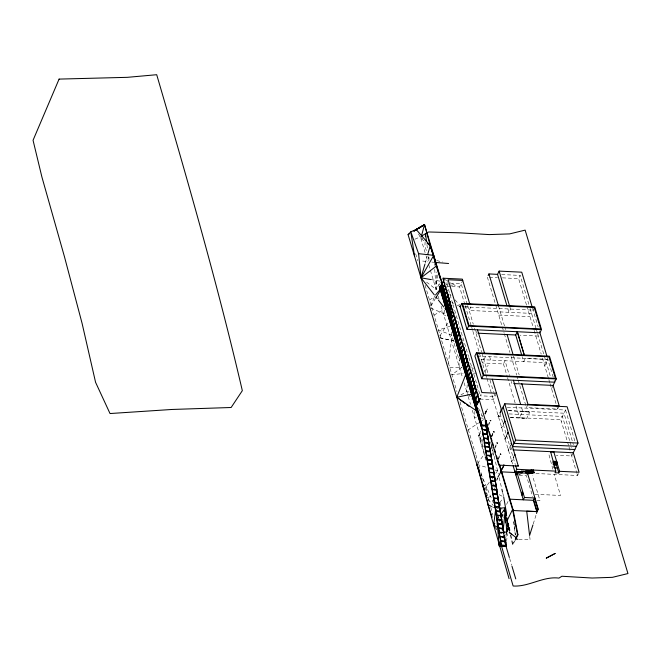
<?xml version="1.0" encoding="UTF-8"?>
<svg xmlns="http://www.w3.org/2000/svg" width="661" height="661" viewBox="0 0 661 661"><rect width="100%" height="100%" fill="white"/><g stroke="black" fill="none" stroke-linecap="round" stroke-linejoin="round"><path stroke-width="0.5" stroke-dasharray="3.31 2.48" d="M451.48 332.351L451.413 340.531L448.356 363.426M426.576 282.115L436.128 289.46L436.467 272.026M501.055 409.96L498.08 416.719L501.559 410.084M504.467 421.206L501.468 427.94L504.913 421.338M501.757 427.882L501.311 427.684M507.384 433.368L504.83 439.168L508.276 432.649M505.12 439.119L508.276 432.575M511.217 444.514L508.169 450.315L510.267 445.431M508.458 450.257L508.012 450.058M514.498 454.727L511.507 461.452L514.051 456.776M511.796 461.403L511.341 461.196M459.395 357.832L459.056 366.07L461.874 366.574M425.114 241.744L424.907 245.776L426.973 252.651M467.211 384.644L466.707 391.609L467.864 393.287M491.115 448.753L491.346 445.679M428.774 260.872L429.262 255.799M474.978 411.134L474.35 417.141L476.333 417.388M506.516 541.557L507.532 533.658M481.993 442.68L482.538 438.648M444.547 310.05L443.771 315L445.729 315.504M437.838 274.968L436.376 284.081L439.342 284.288M505.599 538.228L506.095 536.319M425.205 263.194L427.163 256.369M533.22 523.999L536.542 513.481M502.434 516.274L503.112 514.374M430.716 305.836L434.946 295.674M452.686 303.597L446.522 282.999L447.72 280.553M464.906 304.68L459.585 286.907L462.741 280.438M475.945 333.103L476.738 331.467M526.478 304.911L518.604 278.62L520.182 275.389L529.8 307.53M485.513 356.486L482.356 362.955L503.451 363.955L505.029 360.724L509.466 375.555M484.967 371.68L488.124 365.211M493.767 392.634L494.924 396.501L480.291 395.807L481.886 392.543M534.311 307.695L531.535 313.397L469.161 310.43L470.723 307.092L465.228 306.828M485.124 413.092L486.479 410.225M484.86 413.803L486.199 411.051M484.984 413.836L486.322 411.084M485.124 414.034L486.868 410.233M485.124 414.125L486.926 410.431M496.51 393.237L493.354 399.707L478.729 399.013M485.967 460.205L478.589 435.541L480.729 431.146M485.835 458.271L479.043 435.566L480.762 432.054M479.762 439.466L481.91 435.07M488.504 424.296L489.396 422.371M488.504 425.32L489.851 422.486M501.592 410.258L498.444 416.711L501.145 416.843L497.898 416.438M538.318 336.061L519.819 335.185M491.42 436.351L493.205 432.691M491.412 436.442L493.205 432.781M491.42 437.475L494.106 431.972M494.75 447.588L496.097 444.746M494.758 448.612L497.436 443.118M498.088 458.726L499.873 454.966M498.088 459.759L500.774 454.256M544.738 365.905L547.886 359.444L478.754 356.163M522.694 411.241L529.767 412.067L526.61 418.537L519.538 417.711L522.694 411.241L520.959 405.424M559.214 405.846L557.653 409.043L526.412 407.564L527.585 405.16M510.887 449.777L512.068 447.365M496.684 479.679L497.543 477.911M496.692 480.613L497.973 477.986M551.547 388.643L552.712 386.247M518.827 474.813L519.149 474.16M520.529 474.226L518.984 474.491M506.574 504.417L508.292 500.906M507.251 407.242L565.535 410.01L560.825 419.661L568.757 446.167M515.406 539.971L512.572 544.829L514.812 540.235M573.269 452.744L571.691 455.974L556.289 455.247M535.897 473.499L577.524 475.474L578.714 473.045M428.774 264.904L436.128 289.46L440.441 282.14M430.989 305.96L435.145 299.053M439.945 335.838L448.422 322.147M499.741 502.748L502.583 498.634M489.272 482.332L486.306 486.438L486.703 494.106M495.791 473.284L497.576 470.822L494.924 469.954M477.465 463.559L484.753 453.694M504.673 438.912L505.128 439.028M461.742 367.384L451.901 374.795L463.13 373.457M429.559 300.144L435.244 295.93M467.649 430.261L478.564 422.966M481.927 420.726L483.604 419.603M460.907 394.906L466.707 391.609L469.748 392.056M434.021 315.074L444.018 309.612M414.885 239.208L420.247 236.886L423.296 239.348M487.843 497.559L491.619 496.039M449.951 326.27L438.491 330.004L451.67 335.152L459.312 360.691M496.742 508.416L498.691 508.259M473.251 373.176L476.292 373.085M449.885 367.442L462.262 367.64M547.886 359.444L525.255 358.402L523.677 361.633L522.207 356.7M501.666 274.538L520.166 275.422M489.388 277.232L497.444 277.612M502.484 277.851L518.604 278.62M446.522 282.999L449.447 283.139M450.422 283.189L461.155 283.693L467.443 304.704M447.885 286.345L450.81 286.486M451.785 286.535L459.585 286.907M464.344 306.869L533.13 310.133M498.741 315.107L529.973 316.594M481.018 359.609L546.308 362.682M508.392 410.564L563.973 413.216L573.368 444.613M509.061 413.91L562.404 416.438L569.741 440.97M510.342 417.281L560.825 419.677L561.387 421.528M519.191 475.16L526.354 475.499L532.716 496.766M535.013 494.254L560.561 495.461L554.24 474.367M536.872 500.46L539.971 500.608L532.543 475.796M518.868 539.302L530.105 539.839L529.692 536.352M508.375 410.638L529.767 412.067M510.309 417.455L526.61 418.537M478.589 435.541L479.043 435.566M446.258 284.767L448.232 284.908M449.216 284.974L455.14 285.387L450.05 282.478M422.668 261.054L427.717 261.616M431.757 262.062L433.773 262.285M481.307 417.992L483.298 418.239M430.964 279.578L439.929 281.148M454.281 341.15L440.813 338.002M439.896 337.771L453.983 341.002M436.673 260.525L442.63 262.012M476.854 464.377L487.215 467.6M494.75 469.946L497.576 470.822M430.889 308.092L445.952 314.578M492.338 506.863L494.048 507.681M451.843 302.498L453.636 303.366M457.214 305.109L459.007 305.977M499.121 494.684L502.798 496.527M471.657 367.549L473.416 368.532M444.96 279.578L446.654 280.545M481.208 415.447L482.836 416.661M418.504 233.944L420.834 238.39L423.974 240.802M481.208 414.331L482.563 415.711M449.67 293.914L451.009 295.393M455.016 299.854L461.031 306.539M488.165 499.452L493.23 505.483M468.442 394.13L471.929 399.17M478.316 408.399L481.803 413.439M480.795 473.573L493.395 502.98M495.676 527.685L496.312 529.593M497.865 515.208L498.758 518.084M499.063 519.042L499.964 521.926M497.27 513.382L498.179 516.307M498.485 517.282L499.385 520.215M565.535 410.01L575.235 442.383M532.535 308.216L538.145 326.889M539.318 330.83L539.913 332.805M547.3 357.477L553.811 379.224M554.1 380.207L554.695 382.19M530.089 308.497L536.253 329.161M536.567 330.12L537.434 333.103M537.74 334.069L543.945 354.792M544.243 355.775L550.439 376.547M570.038 441.945L571.798 447.836M526.767 305.886L533.815 329.418M534.113 330.401L541.194 354.073M542.375 358.014L548.589 378.761M548.878 379.745L549.77 382.711M550.068 383.702L556.777 406.127M557.066 407.102L557.653 409.043M569.047 447.15L570.807 453.033M571.104 454.016L576.648 472.549M576.946 473.524L577.524 475.474M509.912 307.142L510.499 309.084L508.92 312.322L507.458 307.456M498.551 306.068L505.607 329.649M513.556 356.205L519.149 374.878M487.372 277.133L501.98 325.931M502.269 326.914L504.037 332.814M504.335 333.797L509.928 352.487M511.102 356.419L516.695 375.101M516.993 376.084L517.877 379.042M518.174 380.025L526.412 407.564M511.242 381.488L511.837 383.463M503.451 363.955L507.251 376.663M507.549 377.638L515.737 405.011M516.026 405.986L519.538 417.711M489.652 356.684L490.66 360.071M467.732 305.663L473.284 324.229M474.466 328.17L481.555 351.85M481.852 352.842L487.975 373.308M489.999 380.067L493.478 391.667M500.022 413.48L515.283 464.452M465.204 305.671L471.417 326.41M471.706 327.402L472.598 330.36M472.896 331.351L485.546 373.614M485.835 374.58L486.703 377.481M486.992 378.447L512.614 464.047M452.983 304.581L468.542 356.568M468.839 357.551L476.771 384.033M477.06 385.016L480.291 395.807M428.146 256.575L428.733 258.542L428.477 256.551M420.834 238.39L425.833 255.088M426.13 256.063L427.89 261.963M438.185 296.335L439.069 299.284M441.127 306.159L462.584 377.861M464.055 382.769L467.881 395.534M468.17 396.517L470.525 404.375M472.293 410.266L484.05 449.554M491.991 476.077L493.164 480.002M499.931 502.591L501.988 509.474M502.583 514.134L503.145 516.026M492.767 482.918L493.66 485.885M494.246 487.793L495.114 490.693M502.343 514.845L503.211 517.745M509.648 558.454L511.688 565.271M415.678 253.791L417.735 260.665M425.089 285.213L456.933 391.585M459.998 401.855L475.614 454M495.767 527.552L496.353 529.527M475.912 454.991L479.539 467.649M480.944 472.516L483.736 482.249M485.133 487.116L489.727 503.542M490.793 507.392L492.131 512.201M492.395 513.167L492.932 515.093M553.191 465.906L553.711 467.848M549.01 454.9L552.935 469.5M491.429 444.655L493.246 452.405M494.155 456.28L498.254 473.73M499.162 477.606L501.666 488.272M502.806 493.114L503.715 496.989M510.862 535.146L513.027 544.854M510.408 535.121L512.572 544.829M490.652 441.912L492.734 451.992M426.932 244.62L427.576 249.594M513.746 521.744L515.316 535.063M513.82 521.752L514.167 524.817M514.291 525.842L515.332 535.063M434.302 263.375L434.442 265.383M434.723 269.399L436.128 289.46"/><path stroke-width="0.99" d="M505.442 522.942L505.516 507.714L503.715 496.989M505.277 518.893L505.516 507.714L499.666 508.185M480.77 421.024L440.317 285.891L439.615 287.328L481.117 426.37L481.819 424.932L479.159 415.042L440.614 285.808L442.573 290.956M442.035 288.46C442.432 289.733 445.919 281.76 444.721 282.966M443.068 291.898C443.357 293.104 446.968 285.205 445.745 286.403M443.688 279.529C446.043 278.174 436.037 294.252 443.366 281.388M446.563 292.063L444.77 295.847L444.283 295.508M445.34 299.516C445.745 300.78 449.224 292.806 448.026 294.013M446.481 303.316C446.877 304.589 450.364 296.615 449.166 297.822M446.886 290.204C448.563 289.7 443.746 294.062 444.2 295.707M447.621 307.125C448.018 308.398 451.504 300.425 450.306 301.623M451.116 307.291L449.323 311.075L448.844 310.736M449.901 314.735C450.298 316.008 453.777 308.034 452.587 309.241M451.042 318.544C451.438 319.817 454.917 311.843 453.727 313.041M451.446 305.432C453.049 304.845 448.365 309.373 448.761 310.934M452.182 322.353C452.578 323.626 456.057 315.652 454.867 316.85M455.677 322.518L453.884 326.303L453.405 325.964M454.462 329.963C454.859 331.235 458.337 323.262 457.139 324.468M455.603 333.772C455.999 335.044 459.478 327.071 458.28 328.269M455.999 320.659C457.676 320.155 452.868 324.51 453.322 326.162M459.544 333.02L457.305 337.721L456.817 337.383M457.875 341.382C458.28 342.654 461.758 334.681 460.56 335.887M459.015 345.191C459.412 346.463 462.898 338.49 461.7 339.688M459.42 332.078C461.097 331.574 456.28 335.928 456.734 337.581M460.155 349C460.552 350.264 464.039 342.299 462.84 343.497M464.096 348.248L461.857 352.949L461.378 352.61M462.436 356.61C462.832 357.882 466.311 349.909 465.121 351.107M463.576 360.419C463.972 361.691 467.451 353.718 466.261 354.916M463.981 347.306C465.65 346.802 460.841 351.156 461.295 352.8M464.716 364.228C465.113 365.492 468.591 357.518 467.401 358.725M465.856 368.028C466.253 369.301 469.731 361.327 468.533 362.534M466.997 371.837C467.393 373.11 470.872 365.136 469.674 366.334M468.137 375.646C468.533 376.91 472.012 368.937 470.814 370.143M469.269 379.447C469.674 380.719 473.152 372.746 471.954 373.952M470.409 383.256C470.814 384.528 474.292 376.555 473.094 377.753M471.549 387.065C471.946 388.329 475.433 380.364 474.234 381.562M475.044 387.23L473.251 391.015L472.772 390.676M476.3 391.411L474.507 395.187L474.02 394.857M475.375 385.371C477.052 384.867 472.235 389.222 472.689 390.874M477.606 395.774L475.813 399.55L475.333 399.219M476.622 389.544C478.3 389.04 473.483 393.402 473.945 395.047M479.952 398.781L476.424 405.433L479.465 398.566L479.944 398.897L479.465 398.566M477.928 393.915C479.605 393.402 474.796 397.765 475.251 399.409M504.054 465.121C495.783 479.737 505.748 463.609 503.599 465.096M504.913 421.412L504.467 421.206L504.921 421.321M425.37 236.704L425.519 233.68L428.601 231.978L459.106 232.812L489.33 234.589L509.623 233.903L525.148 230.119L627.95 573.558L612.425 577.334L592.132 578.028L561.908 576.252L558.933 578.102C543.127 576.045 528.717 587.092 513.126 586.001L500.137 541.384M505.318 511.573L505.516 507.714L500.435 515.134M503.12 530.923L505.516 507.714L504.145 511.515M495.634 509.466L493.651 525.032L509.053 578.615M498.964 544.028L499.278 545.953L505.88 546.498L506.392 542.549M508.045 529.709L508.301 527.734L506.904 517.72M506.095 535.195L506.657 532.196L505.516 507.714L506.632 515.72M507.318 531.551L508.301 527.734L507.177 524.917M421.363 236.415L424.527 224.591L413.926 230.97M509.358 557.487L505.855 545.804L501.377 545.358L499.278 545.953L500.774 540.343M424.924 264.169L421.007 277.827L434.31 294.864M427.725 254.419L430.237 245.636L424.527 224.591L451.967 316.264M532.915 524.958L529.585 535.484L526.718 511.16L537.145 511.564L538.285 509.226L527.495 473.16L517.034 472.665L515.894 475.003M536.542 513.481L537.145 511.564L534.063 501.253M507.574 529.585L508.301 527.734M466.939 371.556L456.768 397.261L464.914 403.326M521.463 493.61L522.347 491.602L522.901 493.461L521.983 495.337M442.606 288.493L444.39 284.825M443.63 291.922L445.869 287.345M445.911 299.54L448.15 294.955M447.051 303.349L449.282 298.764M448.191 307.15L450.422 302.573M450.472 314.768L452.702 310.183M451.612 318.569L453.843 313.992M539.913 332.805L466.988 329.335L460.205 306.671L461.783 303.424L534.708 306.886L541.499 329.55L539.913 332.805L547.002 356.486M452.744 322.378L454.983 317.792M455.024 329.996L457.263 325.41M456.164 333.797L457.957 330.128M488.149 275.538L488.933 273.935L497.551 274.348L499.129 271.109L521.744 272.183L532.237 307.241M458.445 341.415L460.23 337.746M466.988 329.335L468.575 326.088L461.783 303.424M459.585 345.216L461.816 340.638M460.725 349.025L462.51 345.356M463.006 356.634L465.237 352.057M464.146 360.443L466.377 355.858M465.278 364.252L467.071 360.584M466.418 368.061L468.657 363.476M521.793 383.719L527.974 404.358L559.214 405.846L553.117 385.421L556.273 378.943L549.465 356.205L476.482 352.743L474.904 355.982L481.704 378.72L554.695 382.19M467.558 371.862L469.797 367.285M468.699 375.671L470.492 372.003M469.839 379.48L471.632 375.812M470.979 383.281L473.218 378.703M472.119 387.09L474.358 382.504M481.704 378.72L483.29 375.481L476.482 352.743M453.603 325.237L441.573 285.056L441.011 285.031L476.697 404.259L479.597 398.542M476.912 404.036L479.746 398.575M453.818 326.071L477.267 404.284L479.878 398.666M521.909 355.717L515.704 334.987L517.299 331.731L524.388 355.411L517.299 331.731M481.117 426.37L480.373 421.85L439.92 286.709M485.199 421.916L486.38 420.528M503.814 533.402L486.066 425.866L481.588 425.42L499.419 532.171L499.088 532.84L500.831 540.739L500.501 541.409L501.377 545.358L505.88 546.498L505.425 543.829M485.909 426.196L486.628 425.403L485.447 421.47L486.793 424.461M500.757 543.755L501.377 545.358L484.249 442.887L484.571 442.217L482.836 434.318L483.158 433.649L480.373 421.85M485.422 422.9L486.942 429.815L486.612 430.485L484.819 430.303M487.322 434.764L486.777 430.146L482.29 429.7M501.592 410.258L504.756 403.78L567.13 406.746L577.995 443.044L573.269 452.744L579.102 472.235L559.594 471.31L558.809 472.929L555.033 472.747L555.818 471.128L550.572 451.595L553.761 451.81L559.594 471.31M486.835 431.468L488.355 438.383L488.025 439.053L486.232 438.871M483.703 438.268L488.19 438.714L497.543 494.064L497.212 494.734L492.726 494.288M484.414 442.556L488.9 443.002L496.832 489.784L496.51 490.454M504.756 403.78L515.621 440.086L512.465 446.555L574.839 449.521M497.973 477.027L501.443 470.863M497.923 499.014L498.245 498.353L496.725 491.437M498.766 520.166L501.451 520.43L501.782 519.769L498.08 498.683L493.602 498.237M515.555 465.369L516.728 469.277L515.15 472.508L500.972 471.838M494.304 502.517L498.791 502.971L503.897 532.617L499.253 532.502M516.538 472.574L516.852 471.929L524.264 471.276M518.084 472.318L518.398 471.665L519.786 471.731M521.174 471.797L521.488 471.153L527.04 471.409L527.354 470.764L531.832 470.31L532.584 472.805M525.495 471.673L525.809 471.02L527.197 471.086L527.941 473.582M531.039 473.061L530.287 470.566L528.899 470.5L528.585 471.153L529.329 473.648L526.561 473.516L525.809 471.02M527.354 470.764L527.784 473.904L527.04 471.409M529.329 473.648L528.899 470.5M499.956 536.79L504.442 537.236L505.855 545.804L501.674 521.422M507.161 520.562L512.564 509.491L497.915 460.56M528.106 473.259L530.874 473.392L530.444 470.244M532.427 473.127L531.981 470.021L532.427 473.127L529.651 472.995M533.972 472.871L533.361 470.087L533.972 472.871L531.196 472.739M517.034 472.665L524.462 497.485L523.322 499.823L513.159 465.865M553.207 461.279L556.678 461.444L556.488 465.179L558.809 472.929M515.258 539.318L517.497 534.732L512.564 509.491L513.01 509.515L517.951 534.749L515.803 539.153L517.844 539.252M553.108 463.031L553.34 461.783L556.851 462.022M556.661 461.494L556.81 462.064M499.733 465.146L513.01 509.515L512.539 510.482L536.765 511.631L533.369 500.294L534.509 497.956L537.88 509.21L537.145 511.564M435.665 298.194L441.903 287.841M494.783 523.388L493.651 525.032L494.891 527.461M435.566 294.938L442.944 286.114L430.237 245.636L416.174 229.499L410.812 231.821L408.077 234.614L484.24 489.057M500.922 470.508L501.368 470.624M423.321 225.327L423.941 224.74M408.077 234.614L409.746 233.573M421.445 226.293L416.174 229.499L424.445 224.765L414.108 230.986M414.05 230.978L424.527 224.591M421.123 236.357L425.519 233.68L426.552 241.637M473.846 393.733L456.768 397.261L478.828 412.464M462.741 280.438L448.117 279.735L481.886 392.543L496.51 393.237M440.532 285.998L444.96 286.213L478.729 399.013M468.575 326.088L541.499 329.55M477.953 333.194L515.704 334.987M483.29 375.481L556.273 378.943M513.845 383.562L553.117 385.421M476.226 405.226L476.796 405.259M481.547 425.758L484.116 426.023M515.621 440.086L577.995 443.044M576.409 446.307L514.027 443.349L503.161 407.044M512.928 449.877L573.269 452.744M516.728 469.277L555.818 471.128M532.725 472.508L534.113 472.574M524.462 497.485L534.923 497.981L533.782 500.319L509.144 499.146M517.497 534.732L517.951 534.749M550.588 451.661L553.778 451.876M553.191 462.097L556.694 462.328M553.323 462.593L556.843 462.832M553.992 463.088L556.636 463.262M553.24 463.526L556.785 463.766M553.918 464.022L556.57 464.204M553.166 464.46L556.719 464.7M553.819 464.997L556.488 465.179M554.629 467.905L557.363 468.095M448.588 263.499L434.781 262.4M503.922 531.998L506.657 532.196M486.306 425.378L481.819 424.932L440.317 285.891M482.456 429.369L486.942 429.815M483.158 433.649L487.644 434.095M483.001 433.988L487.479 434.434M482.836 434.318L485.529 434.583M483.869 437.937L488.355 438.383M484.571 442.217L489.057 442.663M484.249 442.887L487.835 443.242M485.281 446.505L489.768 446.952M485.116 446.836L489.603 447.282M485.984 450.785L490.47 451.232M485.827 451.116L490.313 451.562M485.661 451.455L489.247 451.81M486.694 455.074L491.181 455.52M486.529 455.404L491.016 455.85M489.057 456.007L490.85 456.181M487.405 459.354L491.883 459.8M487.24 459.684L491.726 460.13M487.074 460.023L490.66 460.378M488.107 463.634L492.594 464.08M487.942 463.972L492.428 464.419M488.818 467.922L493.296 468.368M488.653 468.252L493.139 468.699M488.487 468.583L492.081 468.946M489.52 472.202L494.007 472.648M489.355 472.541L493.841 472.987M490.231 476.49L494.709 476.936M490.065 476.821L494.552 477.267M490.801 477.242L494.387 477.597M490.933 480.77L495.42 481.216M495.254 481.547L490.751 480.778M491.644 485.05L496.13 485.505M491.478 485.389L495.965 485.835M492.214 485.81L495.8 486.166M492.346 489.338L496.832 489.784M492.189 489.669L496.667 490.115M493.056 493.618L497.543 494.064M492.891 493.957L497.378 494.403M493.759 497.907L498.245 498.353M493.437 498.568L495.229 498.749M494.469 502.186L498.956 502.633M494.147 502.856L498.625 503.302M495.172 506.475L499.658 506.921M495.015 506.805L499.501 507.251M494.849 507.136L496.642 507.318M495.882 510.755L500.369 511.201M495.717 511.085L500.203 511.531M495.56 511.424L500.038 511.87M496.585 515.035L501.071 515.481M496.428 515.373L500.914 515.82M496.262 515.704L498.055 515.886M497.295 519.323L501.782 519.769M497.13 519.653L501.616 520.1M498.006 523.603L502.484 524.049M497.84 523.942L502.327 524.388M497.675 524.272L500.369 524.537M498.708 527.891L503.195 528.337M498.543 528.222L503.029 528.668M501.071 528.825L502.872 528.998M499.419 532.171L503.897 532.617M499.088 532.84L501.782 533.105M500.121 536.451L504.607 536.906M502.484 537.393L504.285 537.567M500.831 540.739L505.31 541.185M500.666 541.07L505.153 541.516L504.145 535.435M500.501 541.409L503.195 541.673M501.534 545.019L506.02 545.465M418.595 253.667L433.732 255.353L436.591 265.879L421.007 277.827L418.595 253.667L410.812 231.821L414.546 256.22M459.387 306.555L460.205 306.671M430.964 279.578L421.007 277.827L433.732 255.353L430.237 245.636L427.105 243.223M487.215 409.25L487.314 409.316M484.769 485.703L482.456 484.596L486.901 497.94L486.017 494.982M487.231 499.906L488.058 504.814L491.478 506.45M466.542 404.54L468.988 406.358M516.373 537.773L509.226 532.378L511.746 534.567M498.881 528.139L493.651 525.032L476.854 464.377L479.613 470.814M436.103 297.161L437.268 298.648M438.425 300.127L443.771 306.985M444.977 308.53L449.191 313.925M441.259 282.123L445.109 293.839M488.058 504.814L492.181 517.208M499.129 271.109L509.623 306.167M497.551 274.348L506.88 305.506M488.933 273.935L498.551 306.068M507.086 334.582L512.969 354.238M513.415 380.224L520.67 404.458M530.13 470.896L530.874 473.392M528.742 470.83L529.494 473.326M525.652 471.343L526.396 473.838M521.488 471.153L521.992 472.813M521.331 471.475L521.826 473.136M469.839 304.134L462.353 279.132L442.845 278.207L498.791 465.113L518.307 466.038L492.321 379.224M477.531 329.839L484.62 353.528M519.943 471.409L520.447 473.069M518.398 471.665L518.893 473.334M516.852 471.929L517.348 473.59M517.191 473.912L516.695 472.251L515.307 472.185L516.051 474.681M443.589 278.24L443.903 279.314M485.918 420.495L487.603 426.13M487.884 427.064L488.727 429.873M489.289 431.749L490.685 436.425M491.247 438.293L492.081 441.077M492.635 442.936L493.47 445.721M494.585 449.43L495.42 452.215M496.527 455.933L497.361 458.717M430.237 245.636L432.765 254.088M433.889 257.848L440.077 278.504M441.201 282.264L442.044 285.081M444.349 296.863L445.82 301.796M446.415 303.763L447.885 308.687M449.654 314.603L451.719 321.502M452.314 323.469L453.785 328.393M458.213 343.175L459.684 348.107M460.271 350.074L461.75 354.998M463.518 360.914L465.584 367.813M466.17 369.78L467.649 374.713M468.831 378.654L471.483 387.52M472.07 389.486L473.549 394.419M474.135 396.385L475.614 401.318M439.615 287.328L480.068 422.47M511.978 566.246L515.762 578.904M442.944 286.114L443.655 288.915M501.897 489.239L502.575 492.148M508.268 523.495L508.697 525.437M509.127 527.379L509.78 530.287M507.375 521.537L509.54 531.237M486.124 427.188L486.562 429.163M487.537 435.756L487.975 437.731M488.248 440.036L488.677 442.011M497.436 495.725L497.865 497.7M498.138 500.005L498.576 501.98M492.941 453L493.354 455.016M503.971 536.79L504.351 538.732M504.731 540.673L505.88 546.498M496.056 511.556L495.857 509.515L495.965 512.498M496.246 513.605L499.278 545.953M490.288 420.536L490.743 420.743L490.288 420.536M493.651 431.773L494.106 431.972L493.651 431.773M496.989 442.911L497.436 443.118L496.989 442.911M501.055 409.96L501.55 410.192L501.055 409.96M500.327 454.049L500.774 454.256L500.327 454.049M507.83 432.443L508.276 432.649L507.83 432.443M511.168 443.581L511.614 443.787L511.168 443.581M514.498 454.727L514.952 454.933L514.498 454.727M514.622 472.136L515.068 472.342L514.679 472.07M517.778 465.666L518.224 465.865L517.778 465.666M59.085 79.097L33.05 140.281L41.891 176.958L64.472 256.774L82.088 323.361L95.572 382.306L110.023 413.538L171.943 409.465L231.135 407.498L242.331 390.668C217.593 284.362 187.36 179.428 156.707 74.71L127.366 77.329L59.085 79.097M555.1 553.488L546.317 558.099L555.1 553.488M534.22 307.39L462.601 303.986L469.062 325.584L540.681 328.988L534.22 307.39M548.936 356.75L477.358 353.354L483.819 374.936L555.397 378.34L548.936 356.75"/></g></svg>
